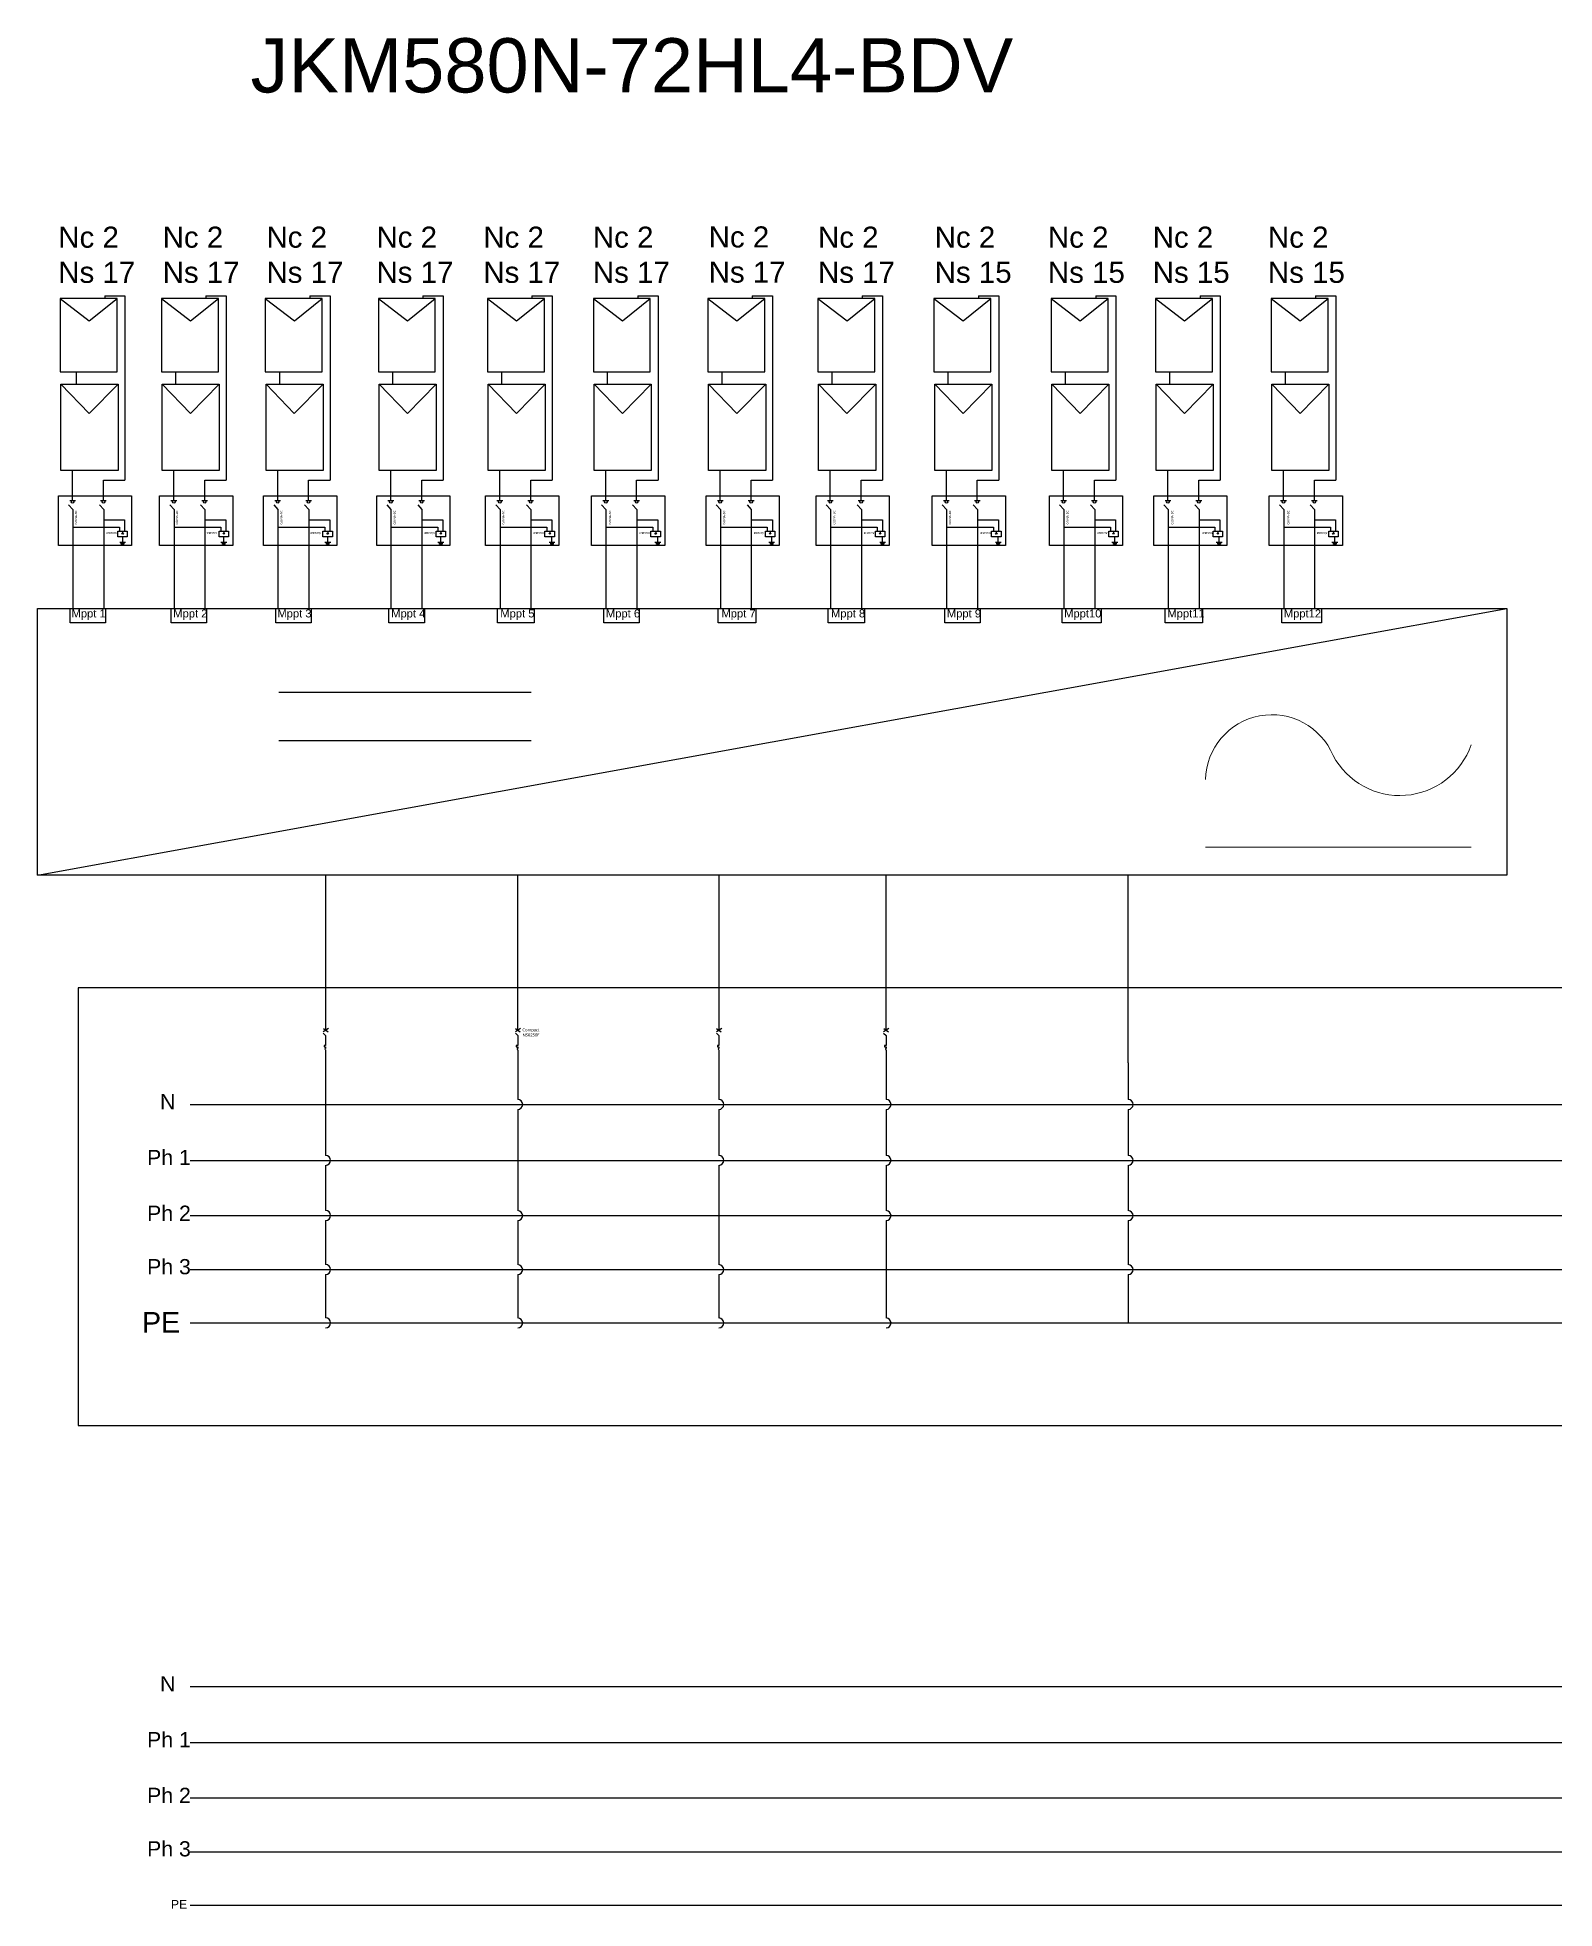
# Model space of a CAD drawing. Header units: inches. Extents: x 355 to 1848, y 183 to 399.
# Drawn here: x 519 to 650.8, y 236.6 to 399.1 of the extents above; entities that cross this region are included whole.
import ezdxf

# ---------------------------------------------------------------- set-up
doc = ezdxf.new("R2010")
doc.units = ezdxf.units.IN
doc.header["$MEASUREMENT"] = 0
doc.layers.add('PDF2_Geometry', color=7, linetype='Continuous', true_color=0x2676ba)
doc.styles.get("Standard").update_dxf_attribs({"font": 'arial.ttf'})

msp = doc.modelspace()

# ---------------------------------------------------------------- linework, layer by layer
for p, q in [((521.02, 376.41), (523.55, 374.47)), ((523.55, 374.47), (525.97, 376.41)), ((529.81, 376.41), (532.34, 374.47)), ((532.34, 374.47), (534.76, 376.41)), ((538.83, 376.41), (541.36, 374.47)), ((541.36, 374.47), (543.78, 376.41)), ((548.65, 376.41), (551.18, 374.47)), ((551.18, 374.47), (553.59, 376.41)), ((558.11, 376.41), (560.64, 374.47)), ((560.64, 374.47), (563.06, 376.41)), ((567.31, 376.41), (569.84, 374.47)), ((569.84, 374.47), (572.25, 376.41)), ((577.25, 376.41), (579.77, 374.47)), ((579.77, 374.47), (582.19, 376.41)), ((586.8, 376.41), (589.33, 374.47)), ((589.33, 374.47), (591.74, 376.41)), ((596.88, 376.41), (599.41, 374.47)), ((599.41, 374.47), (601.82, 376.41)), ((607.05, 376.41), (609.58, 374.47)), ((609.58, 374.47), (611.99, 376.41)), ((616.11, 376.41), (618.64, 374.47)), ((618.64, 374.47), (621.05, 376.41)), ((626.15, 376.41), (628.67, 374.47)), ((628.67, 374.47), (631.09, 376.41)), ((521.09, 368.97), (523.54, 366.42)), ((523.54, 366.42), (526.05, 368.97)), ((529.88, 368.97), (532.33, 366.42)), ((532.33, 366.42), (534.84, 368.97)), ((538.9, 368.97), (541.35, 366.42)), ((541.35, 366.42), (543.86, 368.97)), ((548.72, 368.97), (551.17, 366.42)), ((551.17, 366.42), (553.67, 368.97)), ((558.18, 368.97), (560.63, 366.42)), ((560.63, 366.42), (563.14, 368.97)), ((567.38, 368.97), (569.83, 366.42)), ((569.83, 366.42), (572.33, 368.97)), ((577.31, 368.97), (579.77, 366.42)), ((579.77, 366.42), (582.27, 368.97)), ((586.86, 368.97), (589.32, 366.42)), ((589.32, 366.42), (591.82, 368.97)), ((596.94, 368.97), (599.4, 366.42)), ((599.4, 366.42), (601.9, 368.97)), ((607.11, 368.97), (609.57, 366.42)), ((609.57, 366.42), (612.07, 368.97)), ((616.17, 368.97), (618.63, 366.42)), ((618.63, 366.42), (621.13, 368.97)), ((626.21, 368.97), (628.66, 366.42)), ((628.66, 366.42), (631.17, 368.97)), ((521.85, 358.86), (522.1, 358.86)), ((522.1, 358.86), (522.35, 358.86)), ((524.53, 358.86), (524.78, 358.86)), ((524.78, 358.86), (525.03, 358.86)), ((530.64, 358.86), (530.89, 358.86)), ((530.89, 358.86), (531.14, 358.86)), ((533.32, 358.86), (533.57, 358.86)), ((533.57, 358.86), (533.82, 358.86)), ((539.66, 358.86), (539.91, 358.86)), ((539.91, 358.86), (540.16, 358.86)), ((542.35, 358.86), (542.59, 358.86)), ((542.59, 358.86), (542.84, 358.86)), ((549.48, 358.86), (549.73, 358.86)), ((549.73, 358.86), (549.98, 358.86)), ((552.16, 358.86), (552.41, 358.86)), ((552.41, 358.86), (552.66, 358.86)), ((558.94, 358.86), (559.19, 358.86)), ((559.19, 358.86), (559.44, 358.86)), ((561.62, 358.86), (561.87, 358.86)), ((561.87, 358.86), (562.12, 358.86)), ((568.14, 358.86), (568.39, 358.86)), ((568.39, 358.86), (568.64, 358.86)), ((570.82, 358.86), (571.07, 358.86)), ((571.07, 358.86), (571.32, 358.86)), ((578.08, 358.86), (578.32, 358.86)), ((578.32, 358.86), (578.57, 358.86)), ((580.76, 358.86), (581.01, 358.86)), ((581.01, 358.86), (581.26, 358.86)), ((587.63, 358.86), (587.88, 358.86)), ((587.88, 358.86), (588.12, 358.86)), ((590.31, 358.86), (590.56, 358.86)), ((590.56, 358.86), (590.81, 358.86)), ((597.71, 358.86), (597.96, 358.86)), ((597.96, 358.86), (598.21, 358.86)), ((600.39, 358.86), (600.64, 358.86)), ((600.64, 358.86), (600.89, 358.86)), ((607.88, 358.86), (608.13, 358.86)), ((608.13, 358.86), (608.38, 358.86)), ((610.56, 358.86), (610.81, 358.86)), ((610.81, 358.86), (611.06, 358.86)), ((616.94, 358.86), (617.19, 358.86)), ((617.19, 358.86), (617.44, 358.86)), ((619.62, 358.86), (619.87, 358.86)), ((619.87, 358.86), (620.12, 358.86)), ((626.97, 358.86), (627.22, 358.86)), ((627.22, 358.86), (627.47, 358.86)), ((629.66, 358.86), (629.9, 358.86)), ((629.9, 358.86), (630.15, 358.86)), ((526.37, 356.02), (526.51, 356.02)), ((526.44, 355.93), (526.37, 356.02)), ((526.43, 356.22), (526.43, 356.02)), ((526.51, 356.02), (526.44, 355.93)), ((535.16, 356.02), (535.3, 356.02)), ((535.23, 355.93), (535.16, 356.02)), ((535.23, 356.22), (535.23, 356.02)), ((535.3, 356.02), (535.23, 355.93)), ((544.18, 356.02), (544.32, 356.02)), ((544.25, 355.93), (544.18, 356.02)), ((544.25, 356.22), (544.25, 356.02)), ((544.32, 356.02), (544.25, 355.93)), ((554, 356.02), (554.13, 356.02)), ((554.07, 355.93), (554, 356.02)), ((554.06, 356.22), (554.06, 356.02)), ((554.13, 356.02), (554.07, 355.93)), ((563.46, 356.02), (563.6, 356.02)), ((563.53, 355.93), (563.46, 356.02)), ((563.52, 356.22), (563.52, 356.02)), ((563.6, 356.02), (563.53, 355.93)), ((572.66, 356.02), (572.79, 356.02)), ((572.73, 355.93), (572.66, 356.02)), ((572.72, 356.22), (572.72, 356.02)), ((572.79, 356.02), (572.73, 355.93)), ((582.59, 356.02), (582.73, 356.02)), ((582.66, 355.93), (582.59, 356.02)), ((582.66, 356.22), (582.66, 356.02)), ((582.73, 356.02), (582.66, 355.93)), ((592.14, 356.02), (592.28, 356.02)), ((592.21, 355.93), (592.14, 356.02)), ((592.21, 356.22), (592.21, 356.02)), ((592.28, 356.02), (592.21, 355.93)), ((602.23, 356.02), (602.36, 356.02)), ((602.3, 355.93), (602.23, 356.02)), ((602.29, 356.22), (602.29, 356.02)), ((602.36, 356.02), (602.3, 355.93)), ((612.4, 356.02), (612.53, 356.02)), ((612.47, 355.93), (612.4, 356.02)), ((612.46, 356.22), (612.46, 356.02)), ((612.53, 356.02), (612.47, 355.93)), ((621.46, 356.02), (621.59, 356.02)), ((621.53, 355.93), (621.46, 356.02)), ((621.52, 356.22), (621.52, 356.02)), ((621.59, 356.02), (621.53, 355.93)), ((631.49, 356.02), (631.63, 356.02)), ((631.56, 355.93), (631.49, 356.02)), ((631.56, 356.22), (631.56, 356.02)), ((631.63, 356.02), (631.56, 355.93)), ((526.2, 355.26), (526.45, 355.26)), ((526.27, 355.13), (526.6, 355.13)), ((526.33, 355.01), (526.56, 355.01)), ((526.45, 355.26), (526.45, 355.72)), ((526.45, 355.26), (526.69, 355.26)), ((534.98, 355.26), (535.23, 355.26)), ((535.05, 355.13), (535.39, 355.13)), ((535.11, 355.01), (535.35, 355.01)), ((535.23, 355.26), (535.23, 355.72)), ((535.23, 355.26), (535.48, 355.26)), ((544.01, 355.26), (544.26, 355.26)), ((544.08, 355.13), (544.41, 355.13)), ((544.14, 355.01), (544.37, 355.01)), ((544.26, 355.26), (544.26, 355.72)), ((544.26, 355.26), (544.51, 355.26)), ((553.82, 355.26), (554.07, 355.26)), ((553.9, 355.13), (554.23, 355.13)), ((553.95, 355.01), (554.19, 355.01)), ((554.07, 355.26), (554.07, 355.72)), ((554.07, 355.26), (554.32, 355.26)), ((563.47, 355.26), (563.72, 355.26)), ((563.55, 355.13), (563.88, 355.13)), ((563.6, 355.01), (563.84, 355.01)), ((563.72, 355.26), (563.72, 355.72)), ((563.72, 355.26), (563.97, 355.26)), ((572.66, 355.26), (572.91, 355.26)), ((572.73, 355.13), (573.07, 355.13)), ((572.79, 355.01), (573.02, 355.01)), ((572.91, 355.26), (572.91, 355.72)), ((572.91, 355.26), (573.16, 355.26)), ((582.54, 355.26), (582.79, 355.26)), ((582.62, 355.13), (582.95, 355.13)), ((582.68, 355.01), (582.91, 355.01)), ((582.79, 355.26), (582.79, 355.72)), ((582.79, 355.26), (583.04, 355.26)), ((592.18, 355.26), (592.42, 355.26)), ((592.25, 355.13), (592.58, 355.13)), ((592.31, 355.01), (592.54, 355.01)), ((592.42, 355.26), (592.42, 355.72)), ((592.42, 355.26), (592.67, 355.26)), ((602.21, 355.26), (602.46, 355.26)), ((602.28, 355.13), (602.62, 355.13)), ((602.34, 355.01), (602.57, 355.01)), ((602.46, 355.26), (602.46, 355.72)), ((602.46, 355.26), (602.71, 355.26)), ((612.33, 355.26), (612.58, 355.26)), ((612.41, 355.13), (612.74, 355.13)), ((612.47, 355.01), (612.7, 355.01)), ((612.58, 355.26), (612.58, 355.72)), ((612.58, 355.26), (612.83, 355.26)), ((621.39, 355.26), (621.64, 355.26)), ((621.47, 355.13), (621.8, 355.13)), ((621.53, 355.01), (621.76, 355.01)), ((621.64, 355.26), (621.64, 355.72)), ((621.64, 355.26), (621.89, 355.26)), ((631.43, 355.26), (631.68, 355.26)), ((631.5, 355.13), (631.84, 355.13)), ((631.56, 355.01), (631.79, 355.01)), ((631.68, 355.26), (631.68, 355.72)), ((631.68, 355.26), (631.93, 355.26)), ((519.05, 326.34), (646.62, 349.49)), ((540.01, 342.24), (561.91, 342.24)), ((540.01, 338.04), (561.91, 338.04)), ((592.74, 312.87), (592.74, 326.34)), ((592.97, 313.03), (592.51, 312.72)), ((592.51, 312.62), (592.72, 312.42)), ((592.53, 313.03), (592.93, 312.72)), ((592.72, 312.42), (592.72, 311.54)), ((592.72, 311.54), (592.59, 311.54)), ((592.59, 311.54), (592.59, 311.42)), ((592.59, 311.42), (592.72, 311.42)), ((592.72, 311.42), (592.72, 311.29)), ((592.72, 311.18), (592.72, 310.03)), ((592.72, 310.03), (592.72, 306.86)), ((592.72, 305.99), (592.72, 302)), ((592.72, 301.13), (592.72, 297.21)), ((592.72, 296.34), (592.72, 292.09)), ((592.72, 292.09), (592.72, 287.89))]:
    msp.add_line(p, q)
at = {"color": 242, "true_color": 0xcd2027}
for p, q in [((524.89, 376.63), (524.89, 376.41)), ((524.89, 376.63), (526.64, 376.63)), ((526.64, 376.63), (526.64, 360.63)), ((533.68, 376.63), (533.68, 376.41)), ((533.68, 376.63), (535.43, 376.63)), ((535.43, 376.63), (535.43, 360.63)), ((542.7, 376.63), (542.7, 376.41)), ((542.7, 376.63), (544.45, 376.63)), ((544.45, 376.63), (544.45, 360.63)), ((552.52, 376.63), (552.52, 376.41)), ((552.52, 376.63), (554.27, 376.63)), ((554.27, 376.63), (554.27, 360.63)), ((561.98, 376.63), (561.98, 376.41)), ((561.98, 376.63), (563.73, 376.63)), ((563.73, 376.63), (563.73, 360.63)), ((571.18, 376.63), (571.18, 376.41)), ((571.18, 376.63), (572.93, 376.63)), ((572.93, 376.63), (572.93, 360.63)), ((581.11, 376.63), (581.11, 376.41)), ((581.11, 376.63), (582.86, 376.63)), ((582.86, 376.63), (582.86, 360.63)), ((590.66, 376.63), (590.66, 376.41)), ((590.66, 376.63), (592.42, 376.63)), ((592.42, 376.63), (592.42, 360.63)), ((600.75, 376.63), (600.75, 376.41)), ((600.75, 376.63), (602.5, 376.63)), ((602.5, 376.63), (602.5, 360.63)), ((610.92, 376.63), (610.92, 376.41)), ((610.92, 376.63), (612.67, 376.63)), ((612.67, 376.63), (612.67, 360.63)), ((619.98, 376.63), (619.98, 376.41)), ((619.98, 376.63), (621.73, 376.63)), ((621.73, 376.63), (621.73, 360.63)), ((630.01, 376.63), (630.01, 376.41)), ((630.01, 376.63), (631.76, 376.63)), ((631.76, 376.63), (631.76, 360.63)), ((524.78, 358.86), (524.78, 360.63)), ((524.78, 360.63), (526.64, 360.63)), ((533.57, 358.86), (533.57, 360.63)), ((533.57, 360.63), (535.43, 360.63)), ((542.59, 358.86), (542.59, 360.63)), ((542.59, 360.63), (544.45, 360.63)), ((552.41, 358.86), (552.41, 360.63)), ((552.41, 360.63), (554.27, 360.63)), ((561.87, 358.86), (561.87, 360.63)), ((561.87, 360.63), (563.73, 360.63)), ((571.07, 358.86), (571.07, 360.63)), ((571.07, 360.63), (572.93, 360.63)), ((581.01, 358.86), (581.01, 360.63)), ((581.01, 360.63), (582.86, 360.63)), ((590.56, 358.86), (590.56, 360.63)), ((590.56, 360.63), (592.42, 360.63)), ((600.64, 358.86), (600.64, 360.63)), ((600.64, 360.63), (602.5, 360.63)), ((610.81, 358.86), (610.81, 360.63)), ((610.81, 360.63), (612.67, 360.63)), ((619.87, 358.86), (619.87, 360.63)), ((619.87, 360.63), (621.73, 360.63)), ((629.9, 358.86), (629.9, 360.63)), ((629.9, 360.63), (631.76, 360.63)), ((524.43, 358.48), (524.8, 358.09)), ((533.22, 358.48), (533.59, 358.09)), ((542.24, 358.48), (542.61, 358.09)), ((552.06, 358.48), (552.43, 358.09)), ((561.52, 358.48), (561.89, 358.09)), ((570.72, 358.48), (571.09, 358.09)), ((580.65, 358.48), (581.02, 358.09)), ((590.2, 358.48), (590.58, 358.09)), ((600.29, 358.48), (600.66, 358.09)), ((610.46, 358.48), (610.83, 358.09)), ((619.52, 358.48), (619.89, 358.09)), ((629.55, 358.48), (629.92, 358.09))]:
    msp.add_line(p, q, dxfattribs=at)
at = {"color": 5}
for p, q in [((522.45, 368.97), (522.45, 370.03)), ((531.06, 368.97), (531.06, 370.03)), ((540.08, 368.97), (540.08, 370.03)), ((549.89, 368.97), (549.89, 370.03)), ((559.36, 368.97), (559.36, 370.03)), ((568.55, 368.97), (568.55, 370.03)), ((578.49, 368.97), (578.49, 370.03)), ((588.04, 368.97), (588.04, 370.03)), ((598.12, 368.97), (598.12, 370.03)), ((608.29, 368.97), (608.29, 370.03)), ((617.35, 368.97), (617.35, 370.03)), ((627.39, 368.97), (627.39, 370.03)), ((521.75, 358.48), (522.12, 358.09)), ((530.54, 358.48), (530.91, 358.09)), ((539.56, 358.48), (539.93, 358.09)), ((549.37, 358.48), (549.74, 358.09)), ((558.84, 358.48), (559.21, 358.09)), ((587.52, 358.48), (587.89, 358.09)), ((597.6, 358.48), (597.97, 358.09)), ((607.77, 358.48), (608.14, 358.09)), ((616.83, 358.48), (617.2, 358.09)), ((626.87, 358.48), (627.24, 358.09)), ((522.12, 356.56), (526.18, 356.56)), ((526.18, 356.56), (526.18, 356.22)), ((530.91, 356.56), (534.97, 356.56)), ((534.97, 356.56), (534.97, 356.22)), ((539.93, 356.56), (543.99, 356.56)), ((543.99, 356.56), (543.99, 356.22)), ((549.74, 356.56), (553.81, 356.56)), ((553.81, 356.56), (553.81, 356.22)), ((559.21, 356.56), (563.27, 356.56)), ((563.27, 356.56), (563.27, 356.22)), ((568.4, 356.56), (572.47, 356.56)), ((572.47, 356.56), (572.47, 356.22)), ((578.34, 356.56), (582.41, 356.56)), ((582.41, 356.56), (582.41, 356.22)), ((587.89, 356.56), (591.96, 356.56)), ((591.96, 356.56), (591.96, 356.22)), ((597.97, 356.56), (602.04, 356.56)), ((602.04, 356.56), (602.04, 356.22)), ((608.14, 356.56), (612.21, 356.56)), ((612.21, 356.56), (612.21, 356.22)), ((617.2, 356.56), (621.27, 356.56)), ((621.27, 356.56), (621.27, 356.22)), ((627.24, 356.56), (631.3, 356.56)), ((631.3, 356.56), (631.3, 356.22)), ((544.08, 312.87), (544.08, 326.34)), ((544.31, 313.03), (543.86, 312.72)), ((543.86, 312.62), (544.06, 312.42)), ((543.88, 313.03), (544.28, 312.72)), ((544.06, 312.42), (544.06, 311.54)), ((544.06, 311.54), (543.94, 311.54)), ((543.94, 311.54), (543.94, 311.42)), ((543.94, 311.42), (544.06, 311.42)), ((544.06, 311.42), (544.06, 311.29)), ((544.07, 311.18), (544.07, 306.43)), ((544.07, 306.43), (544.07, 302)), ((544.07, 301.13), (544.07, 297.21)), ((544.07, 296.34), (544.07, 292.52)), ((544.07, 291.65), (544.07, 287.89))]:
    msp.add_line(p, q, dxfattribs=at)
at = {"color": 177, "true_color": 0x293189}
for p, q in [((522.1, 358.86), (522.1, 361.47)), ((530.89, 358.86), (530.89, 361.47)), ((539.91, 358.86), (539.91, 361.47)), ((549.73, 358.86), (549.73, 361.47)), ((559.19, 358.86), (559.19, 361.47)), ((568.39, 358.86), (568.39, 361.47)), ((578.32, 358.86), (578.32, 361.47)), ((587.88, 358.86), (587.88, 361.47)), ((597.96, 358.86), (597.96, 361.47)), ((608.13, 358.86), (608.13, 361.47)), ((617.19, 358.86), (617.19, 361.47)), ((627.22, 358.86), (627.22, 361.47)), ((522.12, 358.09), (522.12, 349.49)), ((530.91, 358.09), (530.91, 349.49)), ((539.93, 358.09), (539.93, 349.49)), ((549.74, 358.09), (549.74, 349.49)), ((559.21, 358.09), (559.21, 349.49)), ((568.03, 358.48), (568.4, 358.09)), ((568.4, 358.09), (568.4, 349.49)), ((577.97, 358.48), (578.34, 358.09)), ((578.34, 358.09), (578.34, 349.49)), ((587.89, 358.09), (587.89, 349.49)), ((597.97, 358.09), (597.97, 349.49)), ((608.14, 358.09), (608.14, 349.49)), ((617.2, 358.09), (617.2, 349.49)), ((627.24, 358.09), (627.24, 349.49)), ((532.32, 306.43), (1512.2, 306.43)), ((532.32, 255.88), (1512.2, 255.88))]:
    msp.add_line(p, q, dxfattribs=at)
at = {"color": 244, "true_color": 0x991b1e}
for p, q in [((524.8, 358.09), (524.8, 349.49)), ((533.59, 358.09), (533.59, 349.49)), ((542.61, 358.09), (542.61, 349.49)), ((552.43, 358.09), (552.43, 349.49)), ((561.89, 358.09), (561.89, 349.49)), ((571.09, 358.09), (571.09, 349.49)), ((581.02, 358.09), (581.02, 349.49)), ((590.58, 358.09), (590.58, 349.49)), ((600.66, 358.09), (600.66, 349.49)), ((610.83, 358.09), (610.83, 349.49)), ((619.89, 358.09), (619.89, 349.49)), ((629.92, 358.09), (629.92, 349.49))]:
    msp.add_line(p, q, dxfattribs=at)
at = {"color": 1}
for p, q in [((524.8, 357.19), (526.62, 357.19)), ((526.62, 357.19), (526.62, 356.22)), ((533.59, 357.19), (535.41, 357.19)), ((535.41, 357.19), (535.41, 356.22)), ((542.61, 357.19), (544.43, 357.19)), ((544.43, 357.19), (544.43, 356.22)), ((552.43, 357.19), (554.25, 357.19)), ((554.25, 357.19), (554.25, 356.22)), ((561.89, 357.19), (563.71, 357.19)), ((563.71, 357.19), (563.71, 356.22)), ((571.09, 357.19), (572.91, 357.19)), ((572.91, 357.19), (572.91, 356.22)), ((581.02, 357.19), (582.85, 357.19)), ((582.85, 357.19), (582.85, 356.22)), ((590.58, 357.19), (592.4, 357.19)), ((592.4, 357.19), (592.4, 356.22)), ((600.66, 357.19), (602.48, 357.19)), ((602.48, 357.19), (602.48, 356.22)), ((610.83, 357.19), (612.65, 357.19)), ((612.65, 357.19), (612.65, 356.22)), ((619.89, 357.19), (621.71, 357.19)), ((621.71, 357.19), (621.71, 356.22)), ((629.92, 357.19), (631.74, 357.19)), ((631.74, 357.19), (631.74, 356.22)), ((560.76, 312.87), (560.76, 326.34)), ((560.99, 313.03), (560.54, 312.72)), ((560.54, 312.62), (560.74, 312.42)), ((560.55, 313.03), (560.95, 312.72)), ((560.74, 312.42), (560.74, 311.54)), ((560.74, 311.54), (560.62, 311.54)), ((560.62, 311.54), (560.62, 311.42)), ((560.62, 311.42), (560.74, 311.42)), ((560.74, 311.42), (560.74, 311.29)), ((560.74, 311.18), (560.74, 310.03)), ((560.74, 310.03), (560.74, 306.86)), ((560.74, 305.99), (560.74, 301.57)), ((532.32, 301.57), (1512.2, 301.57)), ((560.74, 301.57), (560.74, 297.21)), ((560.74, 296.34), (560.74, 292.52)), ((560.74, 291.65), (560.74, 287.89)), ((532.32, 251.02), (1512.2, 251.02))]:
    msp.add_line(p, q, dxfattribs=at)
at = {"color": 18, "true_color": 0x000000}
for p, q in [((578.22, 312.87), (578.22, 326.34)), ((578.45, 313.03), (578, 312.72)), ((578, 312.62), (578.2, 312.42)), ((578.01, 313.03), (578.42, 312.72)), ((578.2, 312.42), (578.2, 311.54)), ((578.2, 311.54), (578.08, 311.54)), ((578.08, 311.54), (578.08, 311.42)), ((578.08, 311.42), (578.2, 311.42)), ((578.2, 311.42), (578.2, 311.29)), ((578.2, 311.18), (578.2, 310.03)), ((578.2, 310.03), (578.2, 306.86)), ((578.2, 305.99), (578.2, 302)), ((578.2, 301.13), (578.2, 296.78)), ((532.32, 296.78), (1512.2, 296.78)), ((578.2, 296.78), (578.2, 292.52)), ((578.2, 291.65), (578.2, 287.89)), ((532.32, 246.23), (1512.2, 246.23))]:
    msp.add_line(p, q, dxfattribs=at)
at = {"color": 116, "true_color": 0x136734}
for p, q in [((613.73, 310.03), (613.73, 326.34)), ((613.73, 310.03), (613.73, 306.86)), ((613.73, 305.99), (613.73, 302)), ((613.73, 301.13), (613.73, 297.21)), ((613.73, 296.34), (613.73, 292.52)), ((613.73, 291.65), (613.73, 287.46)), ((532.32, 287.46), (1512.2, 287.46)), ((532.32, 236.91), (1512.2, 236.91))]:
    msp.add_line(p, q, dxfattribs=at)
at = {"color": 7}
for p, q in [((532.32, 292.09), (1512.2, 292.09)), ((532.32, 241.54), (1512.2, 241.54))]:
    msp.add_line(p, q, dxfattribs=at)
for points in [[(521.02, 370.03), (525.97, 370.03), (525.97, 376.41), (521.02, 376.41)], [(529.81, 370.03), (534.76, 370.03), (534.76, 376.41), (529.81, 376.41)], [(538.83, 370.03), (543.78, 370.03), (543.78, 376.41), (538.83, 376.41)], [(548.65, 370.03), (553.59, 370.03), (553.59, 376.41), (548.65, 376.41)], [(558.11, 370.03), (563.06, 370.03), (563.06, 376.41), (558.11, 376.41)], [(567.31, 370.03), (572.25, 370.03), (572.25, 376.41), (567.31, 376.41)], [(577.25, 370.03), (582.19, 370.03), (582.19, 376.41), (577.25, 376.41)], [(586.8, 370.03), (591.74, 370.03), (591.74, 376.41), (586.8, 376.41)], [(596.88, 370.03), (601.82, 370.03), (601.82, 376.41), (596.88, 376.41)], [(607.05, 370.03), (611.99, 370.03), (611.99, 376.41), (607.05, 376.41)], [(616.11, 370.03), (621.05, 370.03), (621.05, 376.41), (616.11, 376.41)], [(626.15, 370.03), (631.09, 370.03), (631.09, 376.41), (626.15, 376.41)], [(521.09, 368.97), (526.05, 368.97), (526.05, 361.47), (521.09, 361.47)], [(529.88, 368.97), (534.84, 368.97), (534.84, 361.47), (529.88, 361.47)], [(538.9, 368.97), (543.86, 368.97), (543.86, 361.47), (538.9, 361.47)], [(548.72, 368.97), (553.67, 368.97), (553.67, 361.47), (548.72, 361.47)], [(558.18, 368.97), (563.14, 368.97), (563.14, 361.47), (558.18, 361.47)], [(567.38, 368.97), (572.33, 368.97), (572.33, 361.47), (567.38, 361.47)], [(577.31, 368.97), (582.27, 368.97), (582.27, 361.47), (577.31, 361.47)], [(586.86, 368.97), (591.82, 368.97), (591.82, 361.47), (586.86, 361.47)], [(596.94, 368.97), (601.9, 368.97), (601.9, 361.47), (596.94, 361.47)], [(607.11, 368.97), (612.07, 368.97), (612.07, 361.47), (607.11, 361.47)], [(616.17, 368.97), (621.13, 368.97), (621.13, 361.47), (616.17, 361.47)], [(626.21, 368.97), (631.17, 368.97), (631.17, 361.47), (626.21, 361.47)], [(520.87, 359.27), (527.22, 359.27), (527.22, 354.97), (520.87, 354.97)], [(529.66, 359.27), (536.01, 359.27), (536.01, 354.97), (529.66, 354.97)], [(538.68, 359.27), (545.03, 359.27), (545.03, 354.97), (538.68, 354.97)], [(548.5, 359.27), (554.85, 359.27), (554.85, 354.97), (548.5, 354.97)], [(557.96, 359.27), (564.31, 359.27), (564.31, 354.97), (557.96, 354.97)], [(567.16, 359.27), (573.51, 359.27), (573.51, 354.97), (567.16, 354.97)], [(577.09, 359.27), (583.45, 359.27), (583.45, 354.97), (577.09, 354.97)], [(586.65, 359.27), (593, 359.27), (593, 354.97), (586.65, 354.97)], [(596.73, 359.27), (603.08, 359.27), (603.08, 354.97), (596.73, 354.97)], [(606.9, 359.27), (613.25, 359.27), (613.25, 354.97), (606.9, 354.97)], [(615.96, 359.27), (622.31, 359.27), (622.31, 354.97), (615.96, 354.97)], [(625.99, 359.27), (632.35, 359.27), (632.35, 354.97), (625.99, 354.97)], [(526.02, 356.22), (526.84, 356.22), (526.84, 355.72), (526.02, 355.72)], [(534.82, 356.22), (535.64, 356.22), (535.64, 355.72), (534.82, 355.72)], [(543.84, 356.22), (544.66, 356.22), (544.66, 355.72), (543.84, 355.72)], [(553.65, 356.22), (554.47, 356.22), (554.47, 355.72), (553.65, 355.72)], [(563.11, 356.22), (563.94, 356.22), (563.94, 355.72), (563.11, 355.72)], [(572.31, 356.22), (573.13, 356.22), (573.13, 355.72), (572.31, 355.72)], [(582.25, 356.22), (583.07, 356.22), (583.07, 355.72), (582.25, 355.72)], [(591.8, 356.22), (592.62, 356.22), (592.62, 355.72), (591.8, 355.72)], [(601.88, 356.22), (602.7, 356.22), (602.7, 355.72), (601.88, 355.72)], [(612.05, 356.22), (612.87, 356.22), (612.87, 355.72), (612.05, 355.72)], [(621.11, 356.22), (621.93, 356.22), (621.93, 355.72), (621.11, 355.72)], [(631.15, 356.22), (631.97, 356.22), (631.97, 355.72), (631.15, 355.72)], [(519.06, 349.49), (646.62, 349.49), (646.62, 326.34), (519.05, 326.34)], [(521.9, 349.49), (524.96, 349.49), (524.96, 348.26), (521.9, 348.26)], [(530.67, 349.49), (533.73, 349.49), (533.73, 348.26), (530.67, 348.26)], [(539.75, 349.49), (542.81, 349.49), (542.81, 348.26), (539.75, 348.26)], [(549.56, 349.49), (552.65, 349.49), (552.65, 348.26), (549.56, 348.26)], [(558.99, 349.49), (562.17, 349.49), (562.17, 348.26), (558.99, 348.26)], [(568.23, 349.49), (571.29, 349.49), (571.29, 348.26), (568.23, 348.26)], [(578.15, 349.49), (581.41, 349.49), (581.41, 348.26), (578.15, 348.26)], [(587.69, 349.49), (590.86, 349.49), (590.86, 348.26), (587.69, 348.26)], [(597.83, 349.49), (600.88, 349.49), (600.88, 348.26), (597.83, 348.26)], [(608, 349.49), (611.39, 349.49), (611.39, 348.26), (608, 348.26)], [(616.96, 349.49), (620.2, 349.49), (620.2, 348.26), (616.96, 348.26)], [(627.07, 349.49), (630.51, 349.49), (630.51, 348.26), (627.07, 348.26)], [(1473.76, 316.55), (522.6, 316.55), (522.6, 278.55), (1473.76, 278.55)]]:
    msp.add_lwpolyline(points, close=True)
for centre in [(522.1, 358.75), (524.78, 358.75), (530.89, 358.75), (533.57, 358.75), (539.91, 358.75), (542.59, 358.75), (549.73, 358.75), (552.41, 358.75), (559.19, 358.75), (561.87, 358.75), (568.39, 358.75), (571.07, 358.75), (578.32, 358.75), (581.01, 358.75), (587.88, 358.75), (590.56, 358.75), (597.96, 358.75), (600.64, 358.75), (608.13, 358.75), (610.81, 358.75), (617.19, 358.75), (619.87, 358.75), (627.22, 358.75), (629.9, 358.75)]:
    msp.add_circle(centre, 0.11)
at = {"color": 5}
for centre, radius, start, end in [((544.06, 311.24), 0.0521, 92.8678, 272.8678), ((544.07, 301.57), 0.434, 270, 90), ((544.07, 296.78), 0.434, 270, 90), ((544.07, 292.09), 0.434, 270, 90), ((544.07, 287.46), 0.434, 270, 90)]:
    msp.add_arc(centre, radius, start, end, dxfattribs=at)
at = {"color": 1}
for centre, radius, start, end in [((560.74, 311.24), 0.0521, 92.8678, 272.8678), ((560.74, 306.43), 0.434, 270, 90), ((560.74, 296.77), 0.434, 270, 90), ((560.74, 292.08), 0.434, 270, 90), ((560.74, 287.45), 0.434, 270, 90)]:
    msp.add_arc(centre, radius, start, end, dxfattribs=at)
at = {"color": 18, "true_color": 0x000000}
for centre, radius, start, end in [((578.2, 311.24), 0.0521, 92.8678, 272.8678), ((578.2, 306.43), 0.434, 270, 90), ((578.2, 301.57), 0.434, 270, 90), ((578.2, 292.08), 0.434, 270, 90), ((578.2, 287.45), 0.434, 270, 90)]:
    msp.add_arc(centre, radius, start, end, dxfattribs=at)
for centre, radius, start, end in [((592.72, 311.24), 0.0521, 92.8678, 272.8678), ((592.72, 306.43), 0.434, 270, 90), ((592.72, 301.57), 0.434, 270, 90), ((592.72, 296.77), 0.434, 270, 90), ((592.72, 287.45), 0.434, 270, 90)]:
    msp.add_arc(centre, radius, start, end)
at = {"color": 116, "true_color": 0x136734}
for centre in [(613.73, 306.43), (613.73, 301.57), (613.73, 296.77), (613.73, 292.08)]:
    msp.add_arc(centre, 0.434, 270, 90, dxfattribs=at)
at = {"layer": 'PDF2_Geometry', "color": 7, "lineweight": 0}
msp.add_lwpolyline([(620.46, 334.64, -0.81134), (631.53, 336.72, 0.653005), (643.51, 337.64)], format="xyb", dxfattribs=at)
msp.add_lwpolyline([(620.46, 328.78), (643.51, 328.78)], dxfattribs=at)

# ---------------------------------------------------------------- texts
at = {"attachment_point": 1}
for s, width, gutter_width, insert, char_height in [('{\\H0.54167x;\\C7;JKM580N-72HL4-BDV}', 15036.7546, 43.5, (537.55, 399.01), 8.6992), ('Nc 2\\PNs 17', 48.8988, 9.15, (520.86, 382.65), 1.831), ('Nc 2\\PNs 17', 48.8988, 9.15, (529.92, 382.65), 1.831), ('Nc 2\\PNs 17', 48.8988, 9.15, (538.93, 382.65), 1.831), ('Nc 2\\PNs 17', 48.8988, 9.15, (548.48, 382.65), 1.831), ('Nc 2\\PNs 17', 48.8988, 9.15, (557.76, 382.65), 1.831), ('Nc 2\\PNs 17', 48.8988, 9.15, (567.27, 382.65), 1.831), ('Nc 2\\PNs 17', 48.8988, 9.15, (577.32, 382.67), 1.831), ('Nc 2\\PNs 17', 48.8988, 9.15, (586.81, 382.65), 1.831), ('Nc 2\\PNs 15', 48.8988, 9.15, (596.94, 382.65), 1.831), ('Nc 2\\PNs 15', 48.8988, 9.15, (606.77, 382.65), 1.831), ('Nc 2\\PNs 15', 48.8988, 9.15, (615.87, 382.65), 1.831), ('Nc 2\\PNs 15', 48.8988, 9.15, (625.87, 382.65), 1.831), ('{\\fCalibri|b0|i0|c0|p34;\\H0.91667x;\\C3;iPRD20r}', 0.9874, 1, (525.05, 356.13), 0.2), ('{\\fCalibri|b0|i0|c0|p34;\\H0.91667x;\\C3;iPRD20r}', 0.9874, 1, (533.71, 356.13), 0.2), ('{\\fCalibri|b0|i0|c0|p34;\\H0.91667x;\\C3;iPRD20r}', 0.9874, 1, (542.75, 356.13), 0.2), ('{\\fCalibri|b0|i0|c0|p34;\\H0.91667x;\\C3;iPRD20r}', 0.9874, 1, (552.62, 356.13), 0.2), ('{\\fCalibri|b0|i0|c0|p34;\\H0.91667x;\\C3;iPRD20r}', 0.9874, 1, (562.09, 356.13), 0.2), ('{\\fCalibri|b0|i0|c0|p34;\\H0.91667x;\\C3;iPRD20r}', 0.9874, 1, (571.29, 356.13), 0.2), ('{\\fCalibri|b0|i0|c0|p34;\\H0.91667x;\\C3;iPRD20r}', 0.9874, 1, (581.23, 356.13), 0.2), ('{\\fCalibri|b0|i0|c0|p34;\\H0.91667x;\\C3;iPRD20r}', 0.9874, 1, (590.79, 356.13), 0.2), ('{\\fCalibri|b0|i0|c0|p34;\\H0.91667x;\\C3;iPRD20r}', 0.9874, 1, (600.89, 356.13), 0.2), ('{\\fCalibri|b0|i0|c0|p34;\\H0.91667x;\\C3;iPRD20r}', 0.9874, 1, (611.02, 356.13), 0.2), ('{\\fCalibri|b0|i0|c0|p34;\\H0.91667x;\\C3;iPRD20r}', 0.9874, 1, (620.17, 356.13), 0.2), ('{\\fCalibri|b0|i0|c0|p34;\\H0.91667x;\\C3;iPRD20r}', 0.9874, 1, (630.11, 356.13), 0.2), ('Mppt 1', 9.1606, 1, (522.01, 349.41), 0.695), ('Mppt 2', 9.1606, 1, (530.84, 349.41), 0.695), ('Mppt 3 ', 9.1606, 1, (539.88, 349.41), 0.695), ('Mppt 4', 9.1606, 1, (549.76, 349.41), 0.695), ('Mppt 5', 9.1606, 1, (559.23, 349.41), 0.695), ('Mppt 6', 9.1606, 1, (568.4, 349.41), 0.695), ('Mppt 7', 9.1606, 1, (578.43, 349.41), 0.695), ('Mppt 8', 9.1606, 1, (587.94, 349.41), 0.695), ('Mppt 9', 9.1606, 1, (598, 349.41), 0.695), ('Mppt10', 9.1606, 1, (608.18, 349.41), 0.695), ('Mppt11', 9.1606, 1, (617.14, 349.41), 0.695), ('Mppt12', 9.1606, 1, (627.25, 349.41), 0.695), ('{\\fCalibri|b0|i0|c0|p34;\\H0.91667x;\\C1;Compact NSX250F}', 2.2325, 1.43, (561.16, 313.03), 0.286), ('N', 1.7611, 1, (529.69, 307.33), 1.33), ('Ph 1', 5.7762, 1, (528.57, 302.48), 1.321), ('Ph 2', 5.7762, 1, (528.57, 297.64), 1.321), ('Ph 3', 5.7762, 1, (528.57, 293), 1.321), ('PE', 1.478, 1, (528.13, 288.4), 1.778), ('N', 1.7611, 1, (529.69, 256.78), 1.33), ('Ph 1', 5.7762, 1, (528.57, 251.93), 1.321), ('Ph 2', 5.7762, 1, (528.57, 247.09), 1.321), ('Ph 3', 5.7762, 1, (528.57, 242.45), 1.321), ('PE', 1.478, 1, (530.64, 237.35), 0.755)]:
    msp.add_mtext_dynamic_manual_height_columns(s, width=width, gutter_width=gutter_width, heights=[0], dxfattribs=dict(at, insert=insert, char_height=char_height))
at = {"char_height": 0.2, "attachment_point": 1, "rotation": 90}
for insert in [(522.31, 356.79), (531.07, 356.79), (540.14, 356.79), (549.97, 356.79), (559.41, 356.79), (568.67, 356.79), (578.57, 356.79), (588.13, 356.79), (598.18, 356.79), (608.38, 356.79), (617.47, 356.79), (627.55, 356.79)]:
    msp.add_mtext_dynamic_manual_height_columns('{\\fCalibri|b0|i0|c0|p34;\\H0.91667x;\\C5;C60NA-DC}', width=1.3157, gutter_width=1, heights=[0], dxfattribs=dict(at, insert=insert))

doc.saveas('drawing.dxf')
